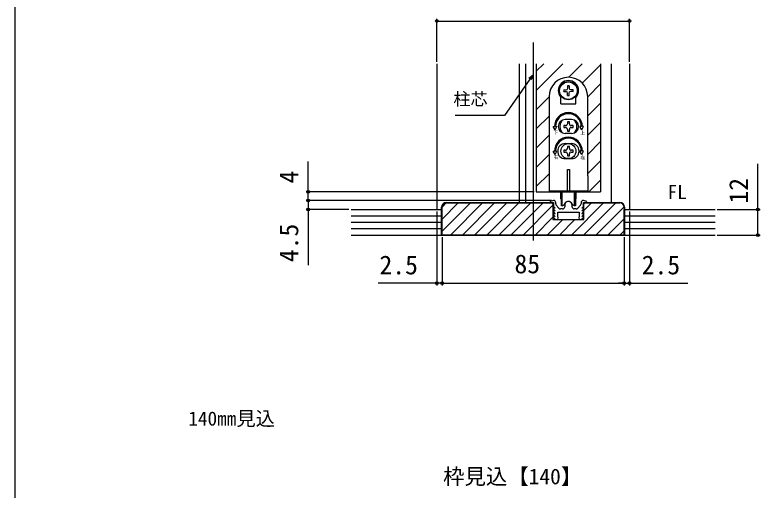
# Model space of a CAD drawing. Units: millimetres, scale not verified. Extents: x -525 to 525, y -783 to 779.
# Drawn here: x -525 to -177.1, y 240.7 to 462.7 of the extents above; entities that cross this region are included whole.
import ezdxf
from ezdxf.enums import TextEntityAlignment as Align

# ---------------------------------------------------------------- set-up
doc = ezdxf.new("R2010")
doc.units = ezdxf.units.MM
doc.header["$LTSCALE"] = 4
for name, color, linetype in [('0-1_USER1', 3, 'Continuous'), ('0-2_YKK_11', 7, 'Continuous'), ('0-3_YKK_12', 2, 'Continuous'), ('0-4_YKK_13', 4, 'Continuous'), ('0-5_YKK_D', 6, 'Continuous'), ('0-6_YKK_ZWAK', 7, 'Continuous'), ('0-7_YSS_K', 3, 'Continuous'), ('0-8_YSS_KE', 3, 'Continuous')]:
    doc.layers.add(name, color=color, linetype=linetype)
doc.styles.add('ＭＳ ゴシック', font='')
doc.styles.get('ＭＳ ゴシック').set_extended_font_data('MS Gothic')

msp = doc.modelspace()

# ---------------------------------------------------------------- linework, layer by layer
at = {"layer": '0-2_YKK_11'}
for p, q in [((-272.456, 374.43), (-272.456, 375.046)), ((-270.954, 372.377), (-272.2, 373.761)), ((-268.256, 373.846), (-268.256, 373.046)), ((-264.856, 373.046), (-264.856, 373.846)), ((-260.913, 373.761), (-262.158, 372.377)), ((-260.656, 375.046), (-260.656, 374.43)), ((-269.256, 372.046), (-270.211, 372.046)), ((-262.902, 372.046), (-263.856, 372.046))]:
    msp.add_line(p, q, dxfattribs=at)
for points in [[(-273.456, 376.046), (-273.556, 376.046), (-275.089, 375.554), (-275.009, 375.046), (-273.556, 375.046), (-273.556, 373.245), (-272.945, 372.634), (-273.106, 372.246), (-273.468, 372.246), (-273.582, 371.971), (-272.945, 371.334), (-273.106, 370.946), (-273.468, 370.946), (-273.582, 370.671), (-272.945, 370.034), (-273.106, 369.646), (-273.468, 369.646), (-273.582, 369.371), (-272.945, 368.734), (-273.106, 368.346), (-273.468, 368.346), (-273.582, 368.072), (-272.556, 367.046), (-271.556, 367.046), (-271.369, 368.009), (-271.556, 368.288), (-271.556, 370.546)], [(-271.556, 370.546), (-261.556, 370.546), (-261.556, 368.288), (-261.744, 368.009), (-261.556, 367.046), (-260.556, 367.046), (-259.531, 368.072), (-259.644, 368.346), (-260.007, 368.346), (-260.168, 368.734), (-259.53, 369.371), (-259.644, 369.646), (-260.007, 369.646), (-260.168, 370.034), (-259.53, 370.671), (-259.644, 370.946), (-260.007, 370.946), (-260.168, 371.334), (-259.53, 371.971), (-259.644, 372.246), (-260.007, 372.246), (-260.168, 372.634), (-259.556, 373.245), (-259.556, 375.046), (-258.103, 375.046), (-258.024, 375.554), (-259.556, 376.046), (-259.656, 376.046)]]:
    msp.add_lwpolyline(points, dxfattribs=at)
for centre, radius, start, end in [((-273.456, 375.046), 1, 0.00001, 89.99999), ((-259.656, 375.046), 1, 90.00001, 179.99999), ((-271.456, 374.43), 1, 180.00001, 221.98721), ((-270.211, 373.046), 1, 221.98723, 270.00001), ((-269.256, 373.046), 1, 270.00001, 359.99999), ((-266.556, 373.846), 1.7, 359.99999, 180.00001), ((-263.856, 373.046), 1, 180.00001, 269.99999), ((-262.902, 373.046), 1, 269.99999, 318.01277), ((-261.656, 374.43), 1, 318.01279, 359.99999)]:
    msp.add_arc(centre, radius, start, end, dxfattribs=at)
at = {"layer": '0-3_YKK_12'}
for p, q in [((-283.056, 449.846), (-283.056, 357.346)), ((-328.056, 439.846), (-328.056, 371.846)), ((-289.556, 439.846), (-289.556, 374.846)), ((-286.556, 439.846), (-286.556, 374.846)), ((-281.556, 439.846), (-281.556, 380.046)), ((-281.556, 436.378), (-278.088, 439.846)), ((-281.556, 427.398), (-269.108, 439.846)), ((-266.429, 433.545), (-260.128, 439.846)), ((-260.138, 430.855), (-251.556, 439.437)), ((-251.556, 439.846), (-251.556, 380.046)), ((-246.556, 439.846), (-246.556, 374.846)), ((-238.056, 439.846), (-238.056, 371.846)), ((-257.556, 424.457), (-251.556, 430.457)), ((-281.556, 418.417), (-275.556, 424.417)), ((-257.556, 415.477), (-251.556, 421.477)), ((-281.556, 409.437), (-275.556, 415.437)), ((-257.556, 406.496), (-251.556, 412.496)), ((-281.556, 400.457), (-275.556, 406.457)), ((-257.556, 397.516), (-251.556, 403.516)), ((-281.556, 391.477), (-275.556, 397.477)), ((-257.556, 388.536), (-251.556, 394.536)), ((-281.556, 382.496), (-275.556, 388.496)), ((-257.066, 380.046), (-251.556, 385.556)), ((-281.556, 380.046), (-251.556, 380.046))]:
    msp.add_line(p, q, dxfattribs=at)
at = {"layer": '0-4_YKK_13'}
for p, q in [((-266.975, 428.42), (-267.124, 427.864)), ((-266.956, 429.51), (-266.975, 428.42)), ((-266.156, 429.51), (-266.137, 428.42)), ((-266.137, 428.42), (-265.988, 427.864)), ((-275.556, 424.546), (-275.556, 387.546)), ((-265.432, 427.715), (-265.988, 427.864)), ((-265.432, 426.877), (-265.988, 426.728)), ((-264.342, 427.696), (-265.432, 427.715)), ((-264.342, 426.896), (-265.432, 426.877)), ((-257.556, 387.546), (-257.556, 424.546)), ((-270.056, 421.096), (-270.056, 424.085)), ((-270.056, 421.096), (-263.056, 421.096)), ((-263.056, 421.096), (-263.056, 424.085)), ((-267.876, 410.986), (-268.756, 410.986)), ((-268.756, 410.986), (-268.756, 410.106)), ((-265.056, 413.796), (-268.056, 413.796)), ((-266.996, 412.746), (-266.996, 411.866)), ((-266.116, 412.746), (-266.996, 412.746)), ((-266.116, 411.866), (-266.116, 412.746)), ((-264.356, 410.986), (-265.236, 410.986)), ((-264.356, 410.106), (-264.356, 410.986)), ((-273.672, 410.546), (-273.056, 410.546)), ((-272.806, 409.046), (-273.672, 410.546)), ((-272.806, 409.046), (-271.94, 410.546)), ((-272.556, 410.546), (-271.94, 410.546)), ((-268.756, 410.106), (-267.876, 410.106)), ((-265.056, 407.296), (-268.056, 407.296)), ((-266.996, 409.226), (-266.996, 408.346)), ((-266.996, 408.346), (-266.116, 408.346)), ((-266.116, 408.346), (-266.116, 409.226)), ((-265.236, 410.106), (-264.356, 410.106)), ((-260.556, 410.546), (-261.172, 410.546)), ((-260.306, 409.046), (-261.172, 410.546)), ((-268.056, 402.546), (-265.056, 402.546)), ((-266.996, 401.246), (-266.996, 400.366)), ((-266.116, 401.246), (-266.996, 401.246)), ((-266.116, 400.366), (-266.116, 401.246)), ((-273.672, 399.046), (-273.056, 399.046)), ((-272.806, 397.546), (-273.672, 399.046)), ((-272.806, 397.546), (-271.94, 399.046)), ((-272.556, 399.046), (-271.94, 399.046)), ((-267.876, 399.486), (-268.756, 399.486)), ((-268.756, 399.486), (-268.756, 398.606)), ((-268.756, 398.606), (-267.876, 398.606)), ((-266.996, 397.726), (-266.996, 396.846)), ((-266.996, 396.846), (-266.116, 396.846)), ((-266.116, 396.846), (-266.116, 397.726)), ((-264.356, 399.486), (-265.236, 399.486)), ((-265.236, 398.606), (-264.356, 398.606)), ((-264.356, 398.606), (-264.356, 399.486)), ((-260.306, 397.546), (-261.172, 399.046)), ((-260.556, 399.046), (-261.172, 399.046)), ((-260.306, 397.546), (-259.44, 399.046)), ((-259.44, 399.046), (-260.056, 399.046)), ((-268.056, 395.546), (-265.056, 395.546)), ((-267.056, 390.546), (-266.056, 390.546)), ((-267.056, 380.346), (-267.056, 390.546)), ((-266.056, 390.546), (-266.056, 380.346)), ((-275.556, 387.546), (-275.556, 380.046)), ((-275.556, 380.546), (-257.556, 380.546)), ((-270.056, 376.798), (-270.056, 380.046)), ((-269.806, 373.546), (-269.806, 380.046)), ((-269.406, 373.546), (-269.406, 380.046)), ((-266.056, 380.346), (-267.056, 380.346)), ((-263.706, 373.546), (-263.706, 380.046)), ((-263.056, 380.046), (-263.056, 376.798)), ((-269.808, 376.502), (-269.806, 376.502)), ((-269.806, 376.546), (-269.806, 373.546)), ((-263.306, 373.546), (-263.306, 376.546)), ((-263.306, 376.502), (-263.304, 376.502)), ((-269.406, 373.546), (-269.806, 373.546)), ((-269.406, 373.546), (-268.787, 373.771)), ((-263.706, 373.546), (-264.326, 373.771))]:
    msp.add_line(p, q, dxfattribs=at)
for points in [[(-268.77, 427.696), (-267.681, 427.715), (-267.124, 427.864)], [(-268.77, 426.896), (-267.681, 426.877), (-267.124, 426.728)], [(-266.956, 425.082), (-266.975, 426.171), (-267.124, 426.728)], [(-266.156, 425.082), (-266.137, 426.171), (-265.988, 426.728)], [(-260.306, 409.046), (-259.44, 410.546), (-260.056, 410.546)], [(-257.556, 387.546), (-257.556, 380.046), (-275.556, 380.046)], [(-263.306, 380.046), (-263.306, 373.546), (-263.706, 373.546)]]:
    msp.add_lwpolyline(points, dxfattribs=at)
for centre, radius in [((-266.556, 427.296), 4.25), ((-266.556, 427.296), 4.1), ((-266.556, 399.046), 3.5)]:
    msp.add_circle(centre, radius, dxfattribs=at)
for centre, radius, start, end in [((-266.556, 424.546), 9, 0, 180), ((-266.556, 427.296), 4.75, 317.4631, 222.5369), ((-266.556, 427.296), 2.25, 79.75965, 100.24035), ((-266.556, 427.296), 2.25, 169.75965, 190.24035), ((-266.556, 427.296), 2.25, 259.75965, 280.24035), ((-266.556, 427.296), 2.25, 349.75965, 10.24035), ((-266.556, 410.546), 6.5, 0, 180), ((-266.556, 410.546), 6, 0, 180), ((-268.056, 410.546), 3.25, 90, 270), ((-266.556, 410.546), 4, 129.83844, 230.16156), ((-267.876, 411.866), 0.88, 270, 0), ((-265.236, 411.866), 0.88, 180, 270), ((-265.056, 410.546), 3.25, 270, 90), ((-266.556, 410.546), 4, 309.83844, 50.16156), ((-267.876, 409.226), 0.88, 0, 90), ((-265.236, 409.226), 0.88, 90, 180), ((-266.556, 399.046), 6.5, 0, 180), ((-266.556, 399.046), 6, 0, 180), ((-268.056, 399.046), 3.5, 90, 270), ((-267.876, 400.366), 0.88, 270, 0), ((-265.236, 400.366), 0.88, 180, 270), ((-265.056, 399.046), 3.5, 270, 90), ((-267.876, 397.726), 0.88, 0, 90), ((-265.236, 397.726), 0.88, 90, 180), ((-269.756, 376.798), 0.3, 180, 260), ((-263.356, 376.798), 0.3, 280, 0), ((-268.958, 374.241), 0.5, 290, 343.84988), ((-266.556, 373.546), 2, 16.15012, 163.84988), ((-264.155, 374.241), 0.5, 196.15012, 250)]:
    msp.add_arc(centre, radius, start, end, dxfattribs=at)
at = {"layer": '0-5_YKK_D'}
for p, q in [((-328.056, 440.846), (-328.056, 460.846)), ((-328.056, 459.846), (-238.056, 459.846)), ((-238.056, 440.846), (-238.056, 460.846)), ((-282.556, 380.046), (-389.056, 380.046)), ((-274.509, 376.046), (-389.056, 376.046)), ((-274.509, 376.046), (-389.056, 376.046)), ((-369.056, 371.846), (-389.056, 371.846)), ((-328.056, 370.846), (-328.056, 336.346)), ((-238.056, 370.846), (-238.056, 336.346)), ((-197.056, 371.846), (-177.056, 371.846)), ((-325.556, 358.846), (-325.556, 336.346)), ((-325.556, 358.846), (-325.556, 336.346)), ((-240.556, 358.846), (-240.556, 336.346)), ((-240.556, 358.846), (-240.556, 336.346)), ((-197.056, 359.846), (-177.056, 359.846)), ((-328.056, 337.346), (-355.384, 337.346)), ((-325.556, 337.346), (-328.056, 337.346)), ((-325.556, 337.346), (-240.556, 337.346)), ((-325.556, 337.346), (-323.006, 337.346)), ((-240.556, 337.346), (-243.106, 337.346)), ((-240.556, 337.346), (-238.056, 337.346)), ((-238.056, 337.346), (-210.729, 337.346))]:
    msp.add_line(p, q, dxfattribs=at)
for points in [[(-283.056, 434.774), (-284.519, 432.685), (-296.453, 415.641), (-319.503, 415.641)], [(-285.079, 433.077), (-283.056, 434.774), (-283.959, 432.293)], [(-388.056, 376.046), (-388.056, 380.046), (-388.056, 394.164)], [(-178.056, 359.846), (-178.056, 371.846), (-178.056, 393.123)], [(-388.056, 376.046), (-388.056, 371.846), (-388.056, 345.796)]]:
    msp.add_lwpolyline(points, dxfattribs=at)
for centre in [(-328.056, 459.846), (-238.056, 459.846), (-388.056, 380.046), (-388.056, 376.046), (-388.056, 376.046), (-388.056, 371.846), (-178.056, 371.846), (-178.056, 359.846), (-328.056, 337.346), (-325.556, 337.346), (-325.556, 337.346), (-240.556, 337.346), (-240.556, 337.346), (-238.056, 337.346)]:
    msp.add_circle(centre, 0.637, dxfattribs=at)
at = {"layer": '0-6_YKK_ZWAK'}
msp.add_line((-525, 746.7), (-525, -783.3), dxfattribs=at)
at = {"layer": '0-7_YSS_K'}
for p, q in [((-325.556, 367.276), (-317.986, 374.846)), ((-325.556, 361.619), (-312.329, 374.846)), ((-325.554, 372.934), (-323.645, 374.844)), ((-321.672, 359.846), (-306.672, 374.846)), ((-316.015, 359.846), (-301.015, 374.846)), ((-310.359, 359.846), (-295.359, 374.846)), ((-304.702, 359.846), (-289.702, 374.846)), ((-299.045, 359.846), (-284.045, 374.846)), ((-293.388, 359.846), (-278.388, 374.846)), ((-287.731, 359.846), (-273.756, 373.821)), ((-265.104, 359.846), (-250.104, 374.846)), ((-259.447, 359.846), (-244.447, 374.846)), ((-259.356, 371.25), (-255.761, 374.846)), ((-253.79, 359.846), (-240.569, 373.067)), ((-368.056, 371.846), (-325.556, 371.846)), ((-368.056, 368.846), (-325.556, 368.846)), ((-325.556, 359.846), (-325.556, 371.846)), ((-240.556, 359.846), (-240.556, 371.846)), ((-240.556, 371.846), (-198.056, 371.846)), ((-240.556, 368.846), (-198.056, 368.846)), ((-368.056, 365.846), (-325.556, 365.846)), ((-282.074, 359.846), (-273.756, 368.164)), ((-276.417, 359.846), (-269.217, 367.046)), ((-270.761, 359.846), (-263.561, 367.046)), ((-248.133, 359.846), (-240.556, 367.423)), ((-240.556, 365.846), (-198.056, 365.846)), ((-368.056, 362.846), (-325.556, 362.846)), ((-240.556, 362.846), (-198.056, 362.846)), ((-368.056, 359.846), (-198.056, 359.846)), ((-242.476, 359.846), (-240.556, 361.766))]:
    msp.add_line(p, q, dxfattribs=at)
at = {"layer": '0-8_YSS_KE'}
msp.add_line((-325.556, 359.846), (-325.556, 372.846), dxfattribs=at)
for points in [[(-318.556, 359.846), (-318.556, 359.646), (-325.756, 359.646), (-325.756, 372.846)], [(-240.556, 372.846), (-240.556, 359.846), (-247.556, 359.846), (-318.556, 359.846), (-325.556, 359.846)], [(-323.556, 375.046), (-274.173, 375.046), (-273.556, 374.429), (-273.556, 368.146), (-273.756, 368.146)], [(-323.556, 374.846), (-274.256, 374.846), (-273.756, 374.346), (-273.756, 368.146), (-273.756, 367.046), (-259.356, 367.046), (-259.356, 368.146), (-259.356, 374.346), (-258.856, 374.846), (-242.556, 374.846)], [(-259.356, 368.146), (-259.556, 368.146), (-259.556, 374.429), (-258.939, 375.046), (-242.556, 375.046)], [(-240.356, 372.846), (-240.356, 359.646), (-247.556, 359.646), (-247.556, 359.846)]]:
    msp.add_lwpolyline(points, dxfattribs=at)
for centre, radius, start, end in [((-323.556, 372.846), 2.2, 90, 180), ((-323.556, 372.846), 2, 90, 180), ((-242.556, 372.846), 2.2, 360, 90), ((-242.556, 372.846), 2, 0, 90)]:
    msp.add_arc(centre, radius, start, end, dxfattribs=at)

# ---------------------------------------------------------------- texts
at = {"layer": '0-1_USER1', "style": 'ＭＳ ゴシック'}
for s, p in [('FL', (-220.262, 374.687)), ('140㎜見込', (-444.04, 268.837))]:
    msp.add_text(s, height=6.598, dxfattribs=at).set_placement(p, align=Align.BOTTOM_LEFT)
at = {"layer": '0-4_YKK_13', "style": 'ＭＳ ゴシック'}
for s, p in [('下', (-273.586, 406.502)), ('上', (-260.912, 406.333)), ('右', (-273.477, 394.978)), ('左', (-260.936, 394.942))]:
    msp.add_text(s, height=1.558, dxfattribs=at).set_placement(p, align=Align.BOTTOM_LEFT)
at = {"layer": '0-5_YKK_D', "style": 'ＭＳ ゴシック'}
for s, height, p in [('柱芯', 5.865, (-320.288, 418.693)), ('2.5', 8.798, (-354.77, 338.846)), ('85', 8.798, (-291.749, 339.346)), ('2.5', 8.798, (-232.343, 338.846)), ('枠見込【140】', 7.331, (-325.073, 241.21))]:
    msp.add_text(s, height=height, dxfattribs=at).set_placement(p, align=Align.BOTTOM_LEFT)
for s, p in [('4', (-390.056, 383.982)), ('12', (-180.056, 374.555)), ('4.5', (-390.056, 347.182))]:
    msp.add_text(s, height=8.798, rotation=90, dxfattribs=at).set_placement(p, align=Align.BOTTOM_LEFT)

doc.saveas('drawing.dxf')
